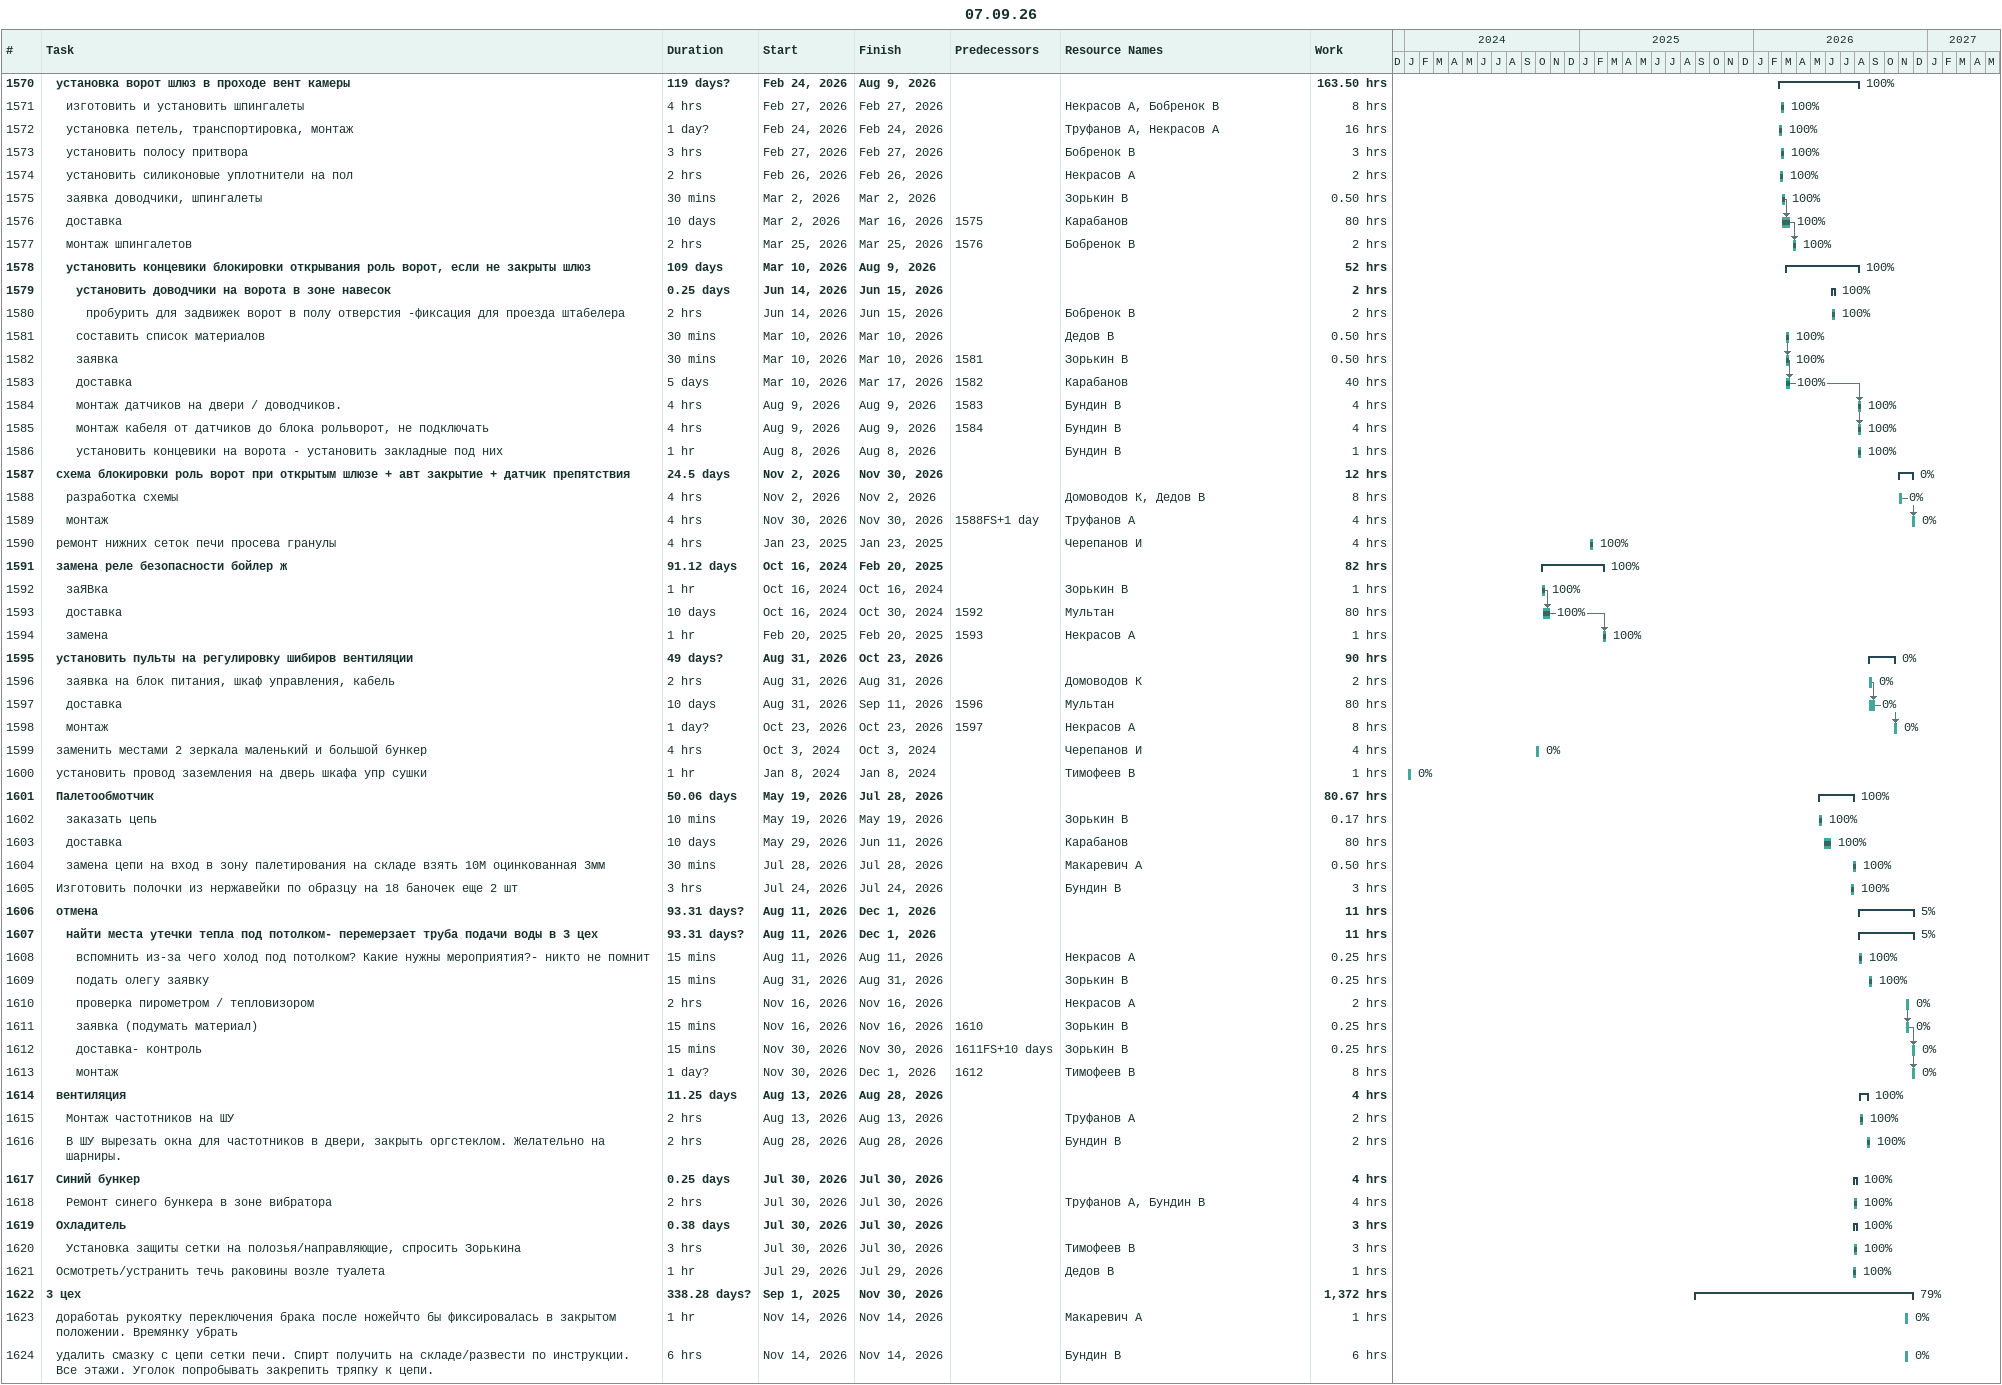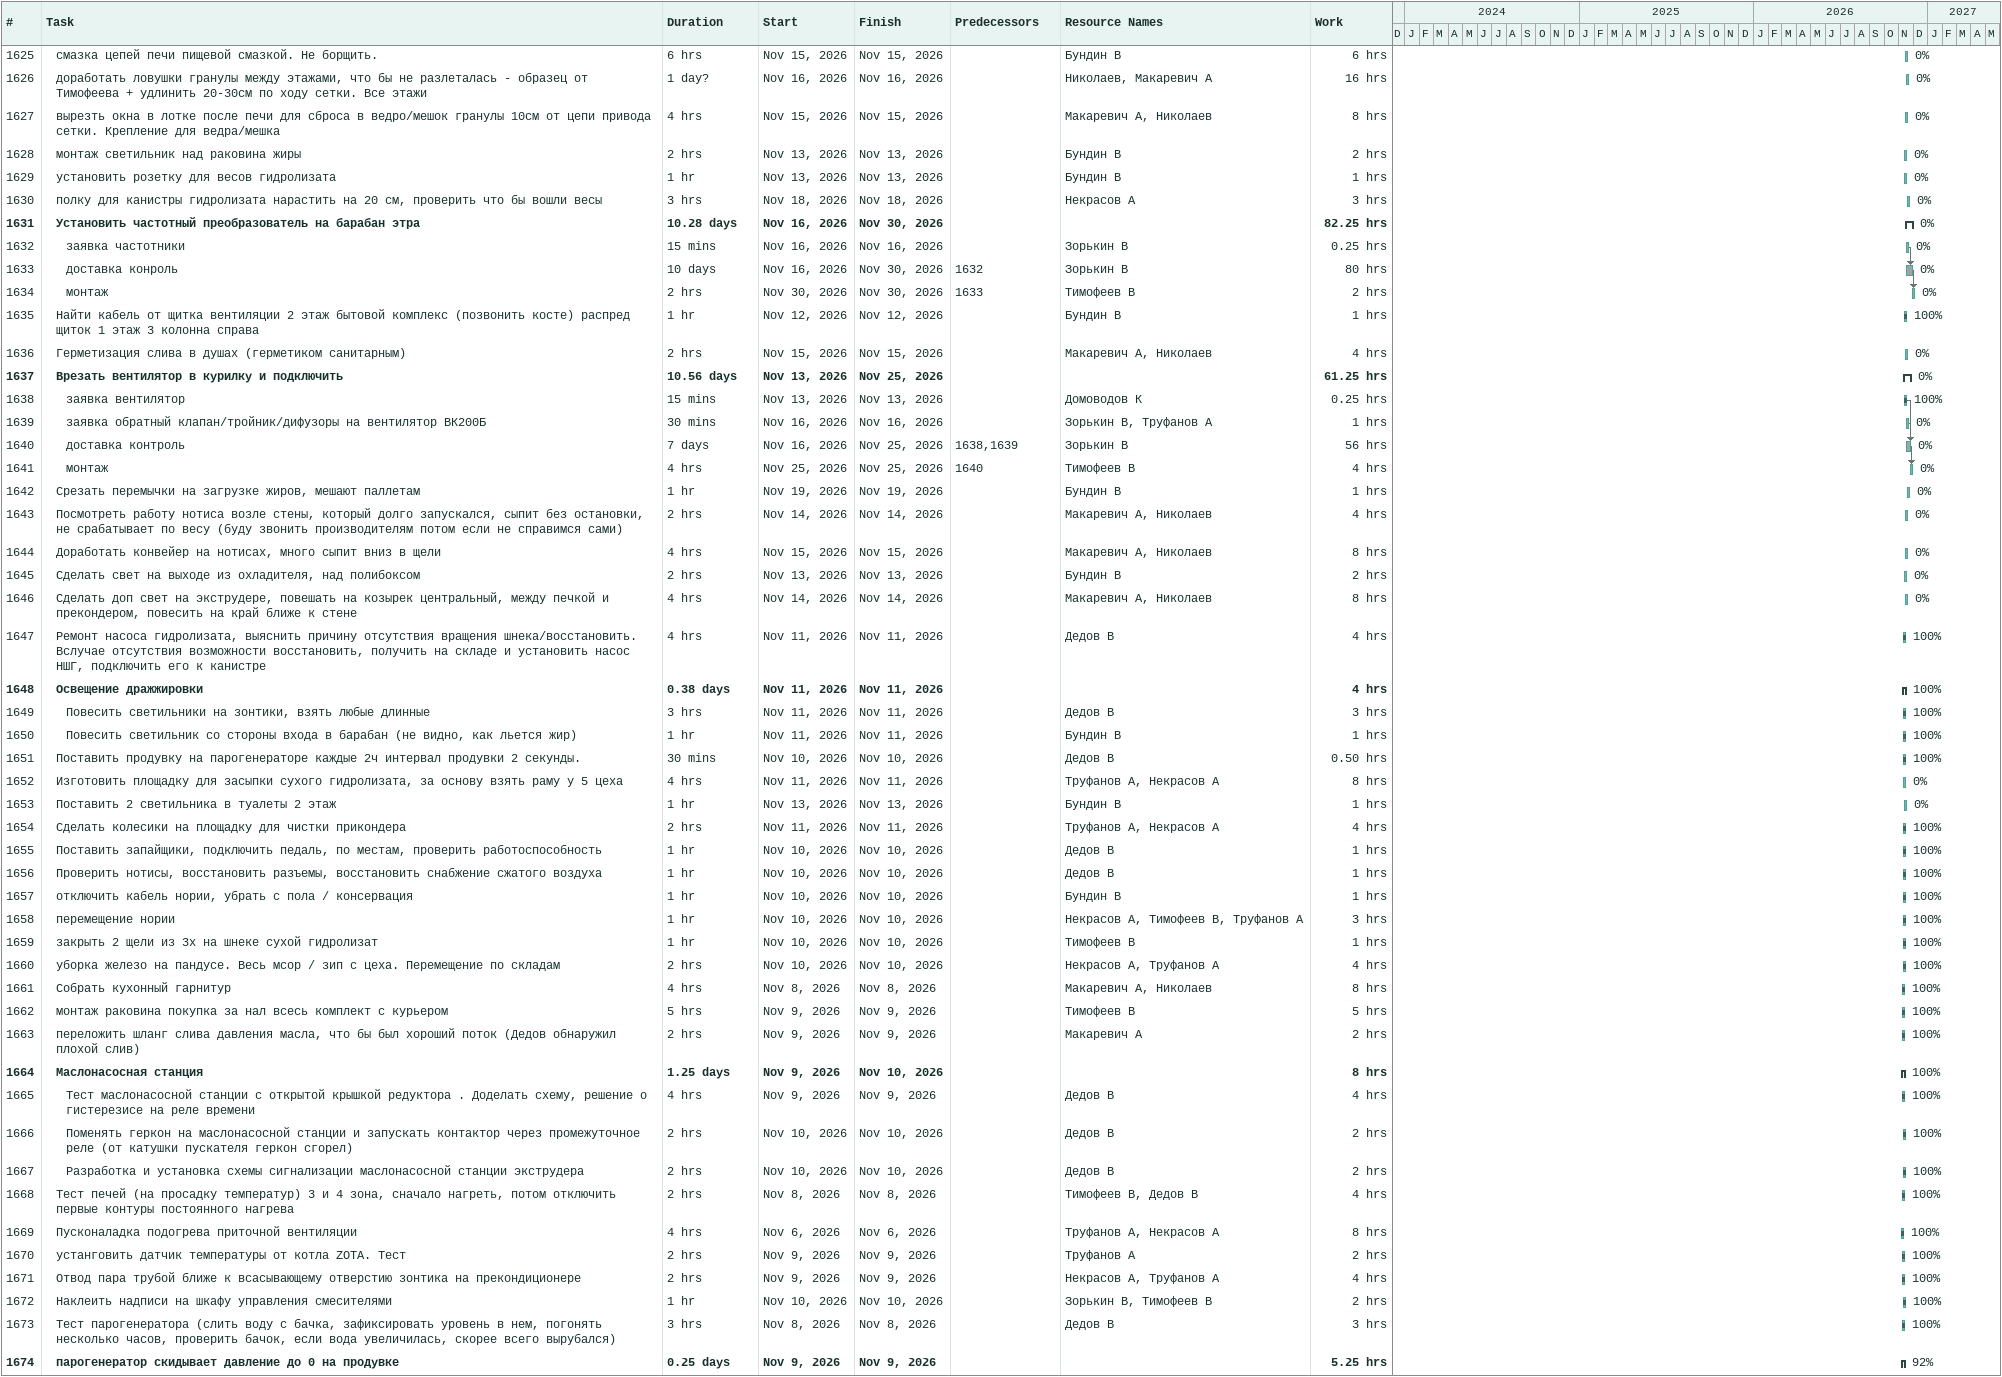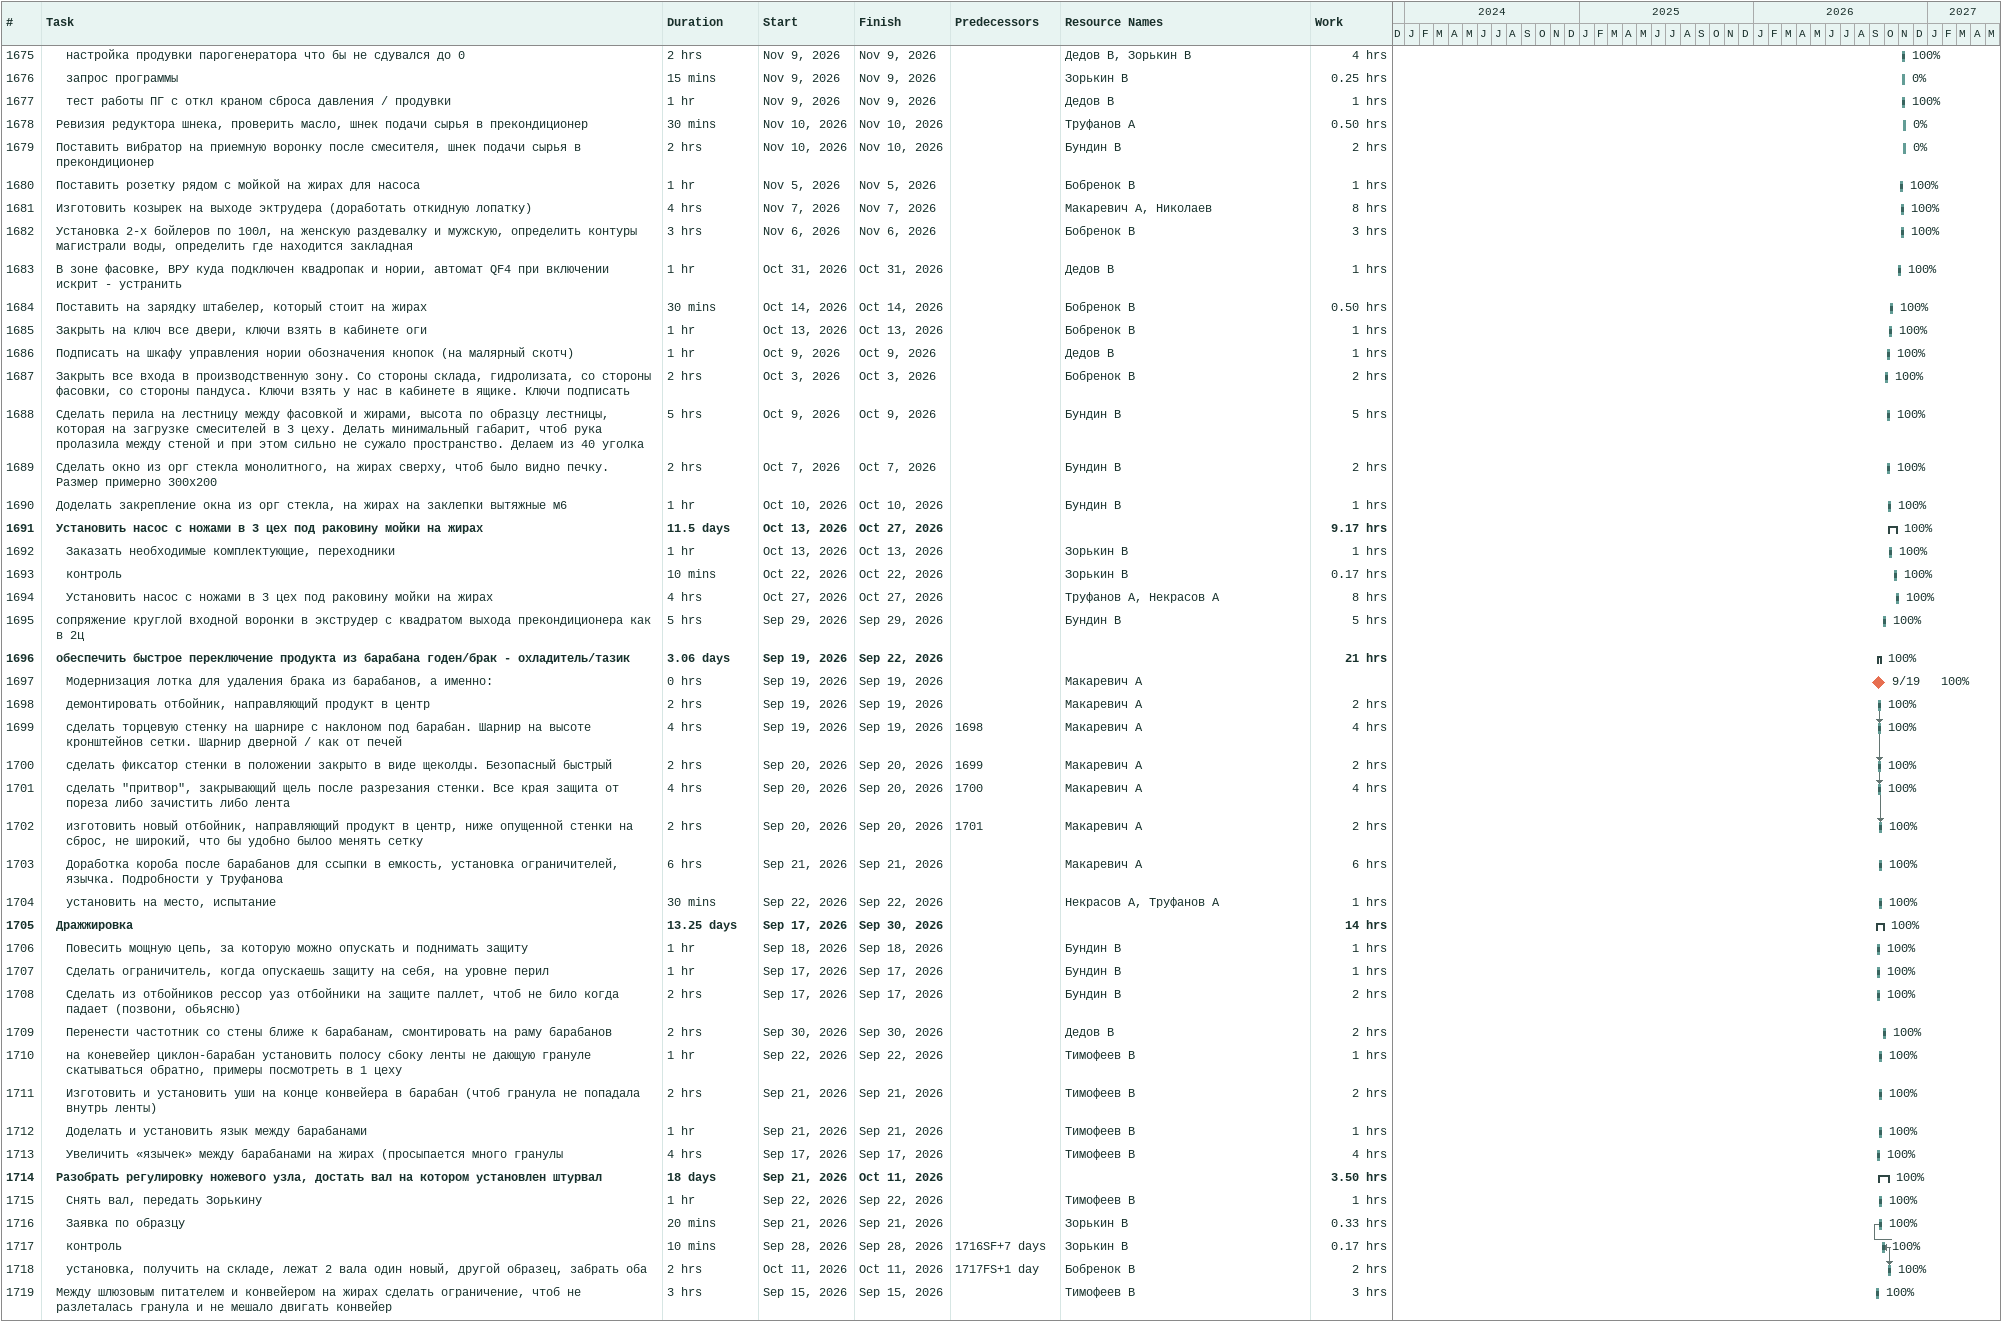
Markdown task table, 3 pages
07.09.26

| ID | Level | Task | Duration | Start | Finish | Predecessors | Resources | % complete | Work (h) |
|---|---|---|---|---|---|---|---|---|---|
| 1570 | 2 | **установка ворот шлюз в проходе вент камеры** | 119d? | 2026-02-24 | 2026-08-09 |  |  | 100 | 163.50 |
| 1571 | 3 | изготовить и установить шпингалеты | 4h | 2026-02-27 | 2026-02-27 |  | Некрасов А, Бобренок В | 100 | 8 |
| 1572 | 3 | установка петель, транспортировка, монтаж | 1d? | 2026-02-24 | 2026-02-24 |  | Труфанов А, Некрасов А | 100 | 16 |
| 1573 | 3 | установить полосу притвора | 3h | 2026-02-27 | 2026-02-27 |  | Бобренок В | 100 | 3 |
| 1574 | 3 | установить силиконовые уплотнители на пол | 2h | 2026-02-26 | 2026-02-26 |  | Некрасов А | 100 | 2 |
| 1575 | 3 | заявка доводчики, шпингалеты | 30min | 2026-03-02 | 2026-03-02 |  | Зорькин В | 100 | 0.50 |
| 1576 | 3 | доставка | 10d | 2026-03-02 | 2026-03-16 | 1575 | Карабанов | 100 | 80 |
| 1577 | 3 | монтаж шпингалетов | 2h | 2026-03-25 | 2026-03-25 | 1576 | Бобренок В | 100 | 2 |
| 1578 | 3 | **установить концевики блокировки открывания роль ворот, если не закрыты шлюз** | 109d | 2026-03-10 | 2026-08-09 |  |  | 100 | 52 |
| 1579 | 4 | **установить доводчики на ворота в зоне навесок** | 0.25d | 2026-06-14 | 2026-06-15 |  |  | 100 | 2 |
| 1580 | 5 | пробурить для задвижек ворот в полу отверстия -фиксация для проезда штабелера | 2h | 2026-06-14 | 2026-06-15 |  | Бобренок В | 100 | 2 |
| 1581 | 4 | составить список материалов | 30min | 2026-03-10 | 2026-03-10 |  | Дедов В | 100 | 0.50 |
| 1582 | 4 | заявка | 30min | 2026-03-10 | 2026-03-10 | 1581 | Зорькин В | 100 | 0.50 |
| 1583 | 4 | доставка | 5d | 2026-03-10 | 2026-03-17 | 1582 | Карабанов | 100 | 40 |
| 1584 | 4 | монтаж датчиков на двери / доводчиков. | 4h | 2026-08-09 | 2026-08-09 | 1583 | Бундин В | 100 | 4 |
| 1585 | 4 | монтаж кабеля от датчиков до блока рольворот, не подключать | 4h | 2026-08-09 | 2026-08-09 | 1584 | Бундин В | 100 | 4 |
| 1586 | 4 | установить концевики на ворота - установить закладные под них | 1h | 2026-08-08 | 2026-08-08 |  | Бундин В | 100 | 1 |
| 1587 | 2 | **схема блокировки роль ворот при открытым шлюзе + авт закрытие + датчик препятствия** | 24.5d | 2026-11-02 | 2026-11-30 |  |  | 0 | 12 |
| 1588 | 3 | разработка схемы | 4h | 2026-11-02 | 2026-11-02 |  | Домоводов К, Дедов В | 0 | 8 |
| 1589 | 3 | монтаж | 4h | 2026-11-30 | 2026-11-30 | 1588FS+1d | Труфанов А | 0 | 4 |
| 1590 | 2 | ремонт нижних сеток печи просева гранулы | 4h | 2025-01-23 | 2025-01-23 |  | Черепанов И | 100 | 4 |
| 1591 | 2 | **замена реле безопасности бойлер ж** | 91.12d | 2024-10-16 | 2025-02-20 |  |  | 100 | 82 |
| 1592 | 3 | заЯВка | 1h | 2024-10-16 | 2024-10-16 |  | Зорькин В | 100 | 1 |
| 1593 | 3 | доставка | 10d | 2024-10-16 | 2024-10-30 | 1592 | Мультан | 100 | 80 |
| 1594 | 3 | замена | 1h | 2025-02-20 | 2025-02-20 | 1593 | Некрасов А | 100 | 1 |
| 1595 | 2 | **установить пульты на регулировку шибиров вентиляции** | 49d? | 2026-08-31 | 2026-10-23 |  |  | 0 | 90 |
| 1596 | 3 | заявка на блок питания, шкаф управления, кабель | 2h | 2026-08-31 | 2026-08-31 |  | Домоводов К | 0 | 2 |
| 1597 | 3 | доставка | 10d | 2026-08-31 | 2026-09-11 | 1596 | Мультан | 0 | 80 |
| 1598 | 3 | монтаж | 1d? | 2026-10-23 | 2026-10-23 | 1597 | Некрасов А | 0 | 8 |
| 1599 | 2 | заменить местами 2 зеркала маленький и большой бункер | 4h | 2024-10-03 | 2024-10-03 |  | Черепанов И | 0 | 4 |
| 1600 | 2 | установить провод заземления на дверь шкафа упр сушки | 1h | 2024-01-08 | 2024-01-08 |  | Тимофеев В | 0 | 1 |
| 1601 | 2 | **Палетообмотчик** | 50.06d | 2026-05-19 | 2026-07-28 |  |  | 100 | 80.67 |
| 1602 | 3 | заказать цепь | 10min | 2026-05-19 | 2026-05-19 |  | Зорькин В | 100 | 0.17 |
| 1603 | 3 | доставка | 10d | 2026-05-29 | 2026-06-11 |  | Карабанов | 100 | 80 |
| 1604 | 3 | замена цепи на вход в зону палетирования на складе взять 10М оцинкованная 3мм | 30min | 2026-07-28 | 2026-07-28 |  | Макаревич А | 100 | 0.50 |
| 1605 | 2 | Изготовить полочки из нержавейки по образцу на 18 баночек еще 2 шт | 3h | 2026-07-24 | 2026-07-24 |  | Бундин В | 100 | 3 |
| 1606 | 2 | **отмена** | 93.31d? | 2026-08-11 | 2026-12-01 |  |  | 5 | 11 |
| 1607 | 3 | **найти места утечки тепла под потолком- перемерзает труба подачи воды в 3 цех** | 93.31d? | 2026-08-11 | 2026-12-01 |  |  | 5 | 11 |
| 1608 | 4 | вспомнить из-за чего холод под потолком? Какие нужны мероприятия?- никто не помнит | 15min | 2026-08-11 | 2026-08-11 |  | Некрасов А | 100 | 0.25 |
| 1609 | 4 | подать олегу заявку | 15min | 2026-08-31 | 2026-08-31 |  | Зорькин В | 100 | 0.25 |
| 1610 | 4 | проверка пирометром / тепловизором | 2h | 2026-11-16 | 2026-11-16 |  | Некрасов А | 0 | 2 |
| 1611 | 4 | заявка (подумать материал) | 15min | 2026-11-16 | 2026-11-16 | 1610 | Зорькин В | 0 | 0.25 |
| 1612 | 4 | доставка- контроль | 15min | 2026-11-30 | 2026-11-30 | 1611FS+10d | Зорькин В | 0 | 0.25 |
| 1613 | 4 | монтаж | 1d? | 2026-11-30 | 2026-12-01 | 1612 | Тимофеев В | 0 | 8 |
| 1614 | 2 | **вентиляция** | 11.25d | 2026-08-13 | 2026-08-28 |  |  | 100 | 4 |
| 1615 | 3 | Монтаж частотников на ШУ | 2h | 2026-08-13 | 2026-08-13 |  | Труфанов А | 100 | 2 |
| 1616 | 3 | В ШУ вырезать окна для частотников в двери, закрыть оргстеклом. Желательно на шарниры. | 2h | 2026-08-28 | 2026-08-28 |  | Бундин В | 100 | 2 |
| 1617 | 2 | **Синий бункер** | 0.25d | 2026-07-30 | 2026-07-30 |  |  | 100 | 4 |
| 1618 | 3 | Ремонт синего бункера в зоне вибратора | 2h | 2026-07-30 | 2026-07-30 |  | Труфанов А, Бундин В | 100 | 4 |
| 1619 | 2 | **Охладитель** | 0.38d | 2026-07-30 | 2026-07-30 |  |  | 100 | 3 |
| 1620 | 3 | Установка защиты сетки на полозья/направляющие, спросить Зорькина | 3h | 2026-07-30 | 2026-07-30 |  | Тимофеев В | 100 | 3 |
| 1621 | 2 | Осмотреть/устранить течь раковины возле туалета | 1h | 2026-07-29 | 2026-07-29 |  | Дедов В | 100 | 1 |
| 1622 | 1 | **3 цех** | 338.28d? | 2025-09-01 | 2026-11-30 |  |  | 79 | 1372 |
| 1623 | 2 | доработаь рукоятку переключения брака после ножейчто бы фиксировалась в закрытом положении. Времянку убрать | 1h | 2026-11-14 | 2026-11-14 |  | Макаревич А | 0 | 1 |
| 1624 | 2 | удалить смазку с цепи сетки печи. Спирт получить на складе/развести по инструкции. Все этажи. Уголок попробывать закрепить тряпку к цепи. | 6h | 2026-11-14 | 2026-11-14 |  | Бундин В | 0 | 6 |
| 1625 | 2 | смазка цепей печи пищевой смазкой. Не борщить. | 6h | 2026-11-15 | 2026-11-15 |  | Бундин В | 0 | 6 |
| 1626 | 2 | доработать ловушки гранулы между этажами, что бы не разлеталась - образец от Тимофеева + удлинить 20-30см по ходу сетки. Все этажи | 1d? | 2026-11-16 | 2026-11-16 |  | Николаев, Макаревич А | 0 | 16 |
| 1627 | 2 | вырезть окна в лотке после печи для сброса в ведро/мешок гранулы 10см от цепи привода сетки. Крепление для ведра/мешка | 4h | 2026-11-15 | 2026-11-15 |  | Макаревич А, Николаев | 0 | 8 |
| 1628 | 2 | монтаж светильник над раковина жиры | 2h | 2026-11-13 | 2026-11-13 |  | Бундин В | 0 | 2 |
| 1629 | 2 | установить розетку для весов гидролизата | 1h | 2026-11-13 | 2026-11-13 |  | Бундин В | 0 | 1 |
| 1630 | 2 | полку для канистры гидролизата нарастить на 20 см, проверить что бы вошли весы | 3h | 2026-11-18 | 2026-11-18 |  | Некрасов А | 0 | 3 |
| 1631 | 2 | **Установить частотный преобразователь на барабан этра** | 10.28d | 2026-11-16 | 2026-11-30 |  |  | 0 | 82.25 |
| 1632 | 3 | заявка частотники | 15min | 2026-11-16 | 2026-11-16 |  | Зорькин В | 0 | 0.25 |
| 1633 | 3 | доставка конроль | 10d | 2026-11-16 | 2026-11-30 | 1632 | Зорькин В | 0 | 80 |
| 1634 | 3 | монтаж | 2h | 2026-11-30 | 2026-11-30 | 1633 | Тимофеев В | 0 | 2 |
| 1635 | 2 | Найти кабель от щитка вентиляции 2 этаж бытовой комплекс (позвонить косте) распред щиток 1 этаж 3 колонна справа | 1h | 2026-11-12 | 2026-11-12 |  | Бундин В | 100 | 1 |
| 1636 | 2 | Герметизация слива в душах (герметиком санитарным) | 2h | 2026-11-15 | 2026-11-15 |  | Макаревич А, Николаев | 0 | 4 |
| 1637 | 2 | **Врезать вентилятор в курилку и подключить** | 10.56d | 2026-11-13 | 2026-11-25 |  |  | 0 | 61.25 |
| 1638 | 3 | заявка вентилятор | 15min | 2026-11-13 | 2026-11-13 |  | Домоводов К | 100 | 0.25 |
| 1639 | 3 | заявка обратный клапан/тройник/дифузоры на вентилятор ВК200Б | 30min | 2026-11-16 | 2026-11-16 |  | Зорькин В, Труфанов А | 0 | 1 |
| 1640 | 3 | доставка контроль | 7d | 2026-11-16 | 2026-11-25 | 1638, 1639 | Зорькин В | 0 | 56 |
| 1641 | 3 | монтаж | 4h | 2026-11-25 | 2026-11-25 | 1640 | Тимофеев В | 0 | 4 |
| 1642 | 2 | Срезать перемычки на загрузке жиров, мешают паллетам | 1h | 2026-11-19 | 2026-11-19 |  | Бундин В | 0 | 1 |
| 1643 | 2 | Посмотреть работу нотиса возле стены, который долго запускался, сыпит без остановки, не срабатывает по весу (буду звонить производителям потом если не справимся сами) | 2h | 2026-11-14 | 2026-11-14 |  | Макаревич А, Николаев | 0 | 4 |
| 1644 | 2 | Доработать конвейер на нотисах, много сыпит вниз в щели | 4h | 2026-11-15 | 2026-11-15 |  | Макаревич А, Николаев | 0 | 8 |
| 1645 | 2 | Сделать свет на выходе из охладителя, над полибоксом | 2h | 2026-11-13 | 2026-11-13 |  | Бундин В | 0 | 2 |
| 1646 | 2 | Сделать доп свет на экструдере, повешать на козырек центральный, между печкой и прекондером, повесить на край ближе к стене | 4h | 2026-11-14 | 2026-11-14 |  | Макаревич А, Николаев | 0 | 8 |
| 1647 | 2 | Ремонт насоса гидролизата, выяснить причину отсутствия вращения шнека/восстановить. Вслучае отсутствия возможности восстановить, получить на складе и установить насос НШГ, подключить его к канистре | 4h | 2026-11-11 | 2026-11-11 |  | Дедов В | 100 | 4 |
| 1648 | 2 | **Освещение дражжировки** | 0.38d | 2026-11-11 | 2026-11-11 |  |  | 100 | 4 |
| 1649 | 3 | Повесить светильники на зонтики, взять любые длинные | 3h | 2026-11-11 | 2026-11-11 |  | Дедов В | 100 | 3 |
| 1650 | 3 | Повесить светильник со стороны входа в барабан (не видно, как льется жир) | 1h | 2026-11-11 | 2026-11-11 |  | Бундин В | 100 | 1 |
| 1651 | 2 | Поставить продувку на парогенераторе каждые 2ч интервал продувки 2 секунды. | 30min | 2026-11-10 | 2026-11-10 |  | Дедов В | 100 | 0.50 |
| 1652 | 2 | Изготовить площадку для засыпки сухого гидролизата, за основу взять раму у 5 цеха | 4h | 2026-11-11 | 2026-11-11 |  | Труфанов А, Некрасов А | 0 | 8 |
| 1653 | 2 | Поставить 2 светильника в туалеты 2 этаж | 1h | 2026-11-13 | 2026-11-13 |  | Бундин В | 0 | 1 |
| 1654 | 2 | Сделать колесики на площадку для чистки прикондера | 2h | 2026-11-11 | 2026-11-11 |  | Труфанов А, Некрасов А | 100 | 4 |
| 1655 | 2 | Поставить запайщики, подключить педаль, по местам, проверить работоспособность | 1h | 2026-11-10 | 2026-11-10 |  | Дедов В | 100 | 1 |
| 1656 | 2 | Проверить нотисы, восстановить разъемы, восстановить снабжение сжатого воздуха | 1h | 2026-11-10 | 2026-11-10 |  | Дедов В | 100 | 1 |
| 1657 | 2 | отключить кабель нории, убрать с пола / консервация | 1h | 2026-11-10 | 2026-11-10 |  | Бундин В | 100 | 1 |
| 1658 | 2 | перемещение нории | 1h | 2026-11-10 | 2026-11-10 |  | Некрасов А, Тимофеев В, Труфанов А | 100 | 3 |
| 1659 | 2 | закрыть 2 щели из 3х на шнеке сухой гидролизат | 1h | 2026-11-10 | 2026-11-10 |  | Тимофеев В | 100 | 1 |
| 1660 | 2 | уборка железо на пандусе. Весь мсор / зип с цеха. Перемещение по складам | 2h | 2026-11-10 | 2026-11-10 |  | Некрасов А, Труфанов А | 100 | 4 |
| 1661 | 2 | Собрать кухонный гарнитур | 4h | 2026-11-08 | 2026-11-08 |  | Макаревич А, Николаев | 100 | 8 |
| 1662 | 2 | монтаж раковина покупка за нал всесь комплект с курьером | 5h | 2026-11-09 | 2026-11-09 |  | Тимофеев В | 100 | 5 |
| 1663 | 2 | переложить шланг слива давления масла, что бы был хороший поток (Дедов обнаружил плохой слив) | 2h | 2026-11-09 | 2026-11-09 |  | Макаревич А | 100 | 2 |
| 1664 | 2 | **Маслонасосная станция** | 1.25d | 2026-11-09 | 2026-11-10 |  |  | 100 | 8 |
| 1665 | 3 | Тест маслонасосной станции с открытой крышкой редуктора . Доделать схему, решение о гистерезисе на реле времени | 4h | 2026-11-09 | 2026-11-09 |  | Дедов В | 100 | 4 |
| 1666 | 3 | Поменять геркон на маслонасосной станции и запускать контактор через промежуточное реле (от катушки пускателя геркон сгорел) | 2h | 2026-11-10 | 2026-11-10 |  | Дедов В | 100 | 2 |
| 1667 | 3 | Разработка и установка схемы сигнализации маслонасосной станции экструдера | 2h | 2026-11-10 | 2026-11-10 |  | Дедов В | 100 | 2 |
| 1668 | 2 | Тест печей (на просадку температур) 3 и 4 зона, сначало нагреть, потом отключить первые контуры постоянного нагрева | 2h | 2026-11-08 | 2026-11-08 |  | Тимофеев В, Дедов В | 100 | 4 |
| 1669 | 2 | Пусконаладка подогрева приточной вентиляции | 4h | 2026-11-06 | 2026-11-06 |  | Труфанов А, Некрасов А | 100 | 8 |
| 1670 | 2 | устанговить датчик температуры от котла ZOTA. Тест | 2h | 2026-11-09 | 2026-11-09 |  | Труфанов А | 100 | 2 |
| 1671 | 2 | Отвод пара трубой ближе к всасывающему отверстию зонтика на прекондиционере | 2h | 2026-11-09 | 2026-11-09 |  | Некрасов А, Труфанов А | 100 | 4 |
| 1672 | 2 | Наклеить надписи на шкафу управления смесителями | 1h | 2026-11-10 | 2026-11-10 |  | Зорькин В, Тимофеев В | 100 | 2 |
| 1673 | 2 | Тест парогенератора (слить воду с бачка, зафиксировать уровень в нем, погонять несколько часов, проверить бачок, если вода увеличилась, скорее всего вырубался) | 3h | 2026-11-08 | 2026-11-08 |  | Дедов В | 100 | 3 |
| 1674 | 2 | **парогенератор скидывает давление до 0 на продувке** | 0.25d | 2026-11-09 | 2026-11-09 |  |  | 92 | 5.25 |
| 1675 | 3 | настройка продувки парогенератора что бы не сдувался до 0 | 2h | 2026-11-09 | 2026-11-09 |  | Дедов В, Зорькин В | 100 | 4 |
| 1676 | 3 | запрос программы | 15min | 2026-11-09 | 2026-11-09 |  | Зорькин В | 0 | 0.25 |
| 1677 | 3 | тест работы ПГ с откл краном сброса давления / продувки | 1h | 2026-11-09 | 2026-11-09 |  | Дедов В | 100 | 1 |
| 1678 | 2 | Ревизия редуктора шнека, проверить масло, шнек подачи сырья в прекондиционер | 30min | 2026-11-10 | 2026-11-10 |  | Труфанов А | 0 | 0.50 |
| 1679 | 2 | Поставить вибратор на приемную воронку после смесителя, шнек подачи сырья в прекондиционер | 2h | 2026-11-10 | 2026-11-10 |  | Бундин В | 0 | 2 |
| 1680 | 2 | Поставить розетку рядом с мойкой на жирах для насоса | 1h | 2026-11-05 | 2026-11-05 |  | Бобренок В | 100 | 1 |
| 1681 | 2 | Изготовить козырек на выходе эктрудера (доработать откидную лопатку) | 4h | 2026-11-07 | 2026-11-07 |  | Макаревич А, Николаев | 100 | 8 |
| 1682 | 2 | Установка 2-х бойлеров по 100л, на женскую раздевалку и мужскую, определить контуры магистрали воды, определить где находится закладная | 3h | 2026-11-06 | 2026-11-06 |  | Бобренок В | 100 | 3 |
| 1683 | 2 | В зоне фасовке, ВРУ куда подключен квадропак и нории, автомат QF4 при включении искрит - устранить | 1h | 2026-10-31 | 2026-10-31 |  | Дедов В | 100 | 1 |
| 1684 | 2 | Поставить на зарядку штабелер, который стоит на жирах | 30min | 2026-10-14 | 2026-10-14 |  | Бобренок В | 100 | 0.50 |
| 1685 | 2 | Закрыть на ключ все двери, ключи взять в кабинете оги | 1h | 2026-10-13 | 2026-10-13 |  | Бобренок В | 100 | 1 |
| 1686 | 2 | Подписать на шкафу управления нории обозначения кнопок (на малярный скотч) | 1h | 2026-10-09 | 2026-10-09 |  | Дедов В | 100 | 1 |
| 1687 | 2 | Закрыть все входа в производственную зону. Со стороны склада, гидролизата, со стороны фасовки, со стороны пандуса. Ключи взять у нас в кабинете в ящике. Ключи подписать | 2h | 2026-10-03 | 2026-10-03 |  | Бобренок В | 100 | 2 |
| 1688 | 2 | Сделать перила на лестницу между фасовкой и жирами, высота по образцу лестницы, которая на загрузке смесителей в 3 цеху. Делать минимальный габарит, чтоб рука пролазила между стеной и при этом сильно не сужало пространство. Делаем из 40 уголка | 5h | 2026-10-09 | 2026-10-09 |  | Бундин В | 100 | 5 |
| 1689 | 2 | Сделать окно из орг стекла монолитного, на жирах сверху, чтоб было видно печку. Размер примерно 300х200 | 2h | 2026-10-07 | 2026-10-07 |  | Бундин В | 100 | 2 |
| 1690 | 2 | Доделать закрепление окна из орг стекла, на жирах на заклепки вытяжные м6 | 1h | 2026-10-10 | 2026-10-10 |  | Бундин В | 100 | 1 |
| 1691 | 2 | **Установить насос с ножами в 3 цех под раковину мойки на жирах** | 11.5d | 2026-10-13 | 2026-10-27 |  |  | 100 | 9.17 |
| 1692 | 3 | Заказать необходимые комплектующие, переходники | 1h | 2026-10-13 | 2026-10-13 |  | Зорькин В | 100 | 1 |
| 1693 | 3 | контроль | 10min | 2026-10-22 | 2026-10-22 |  | Зорькин В | 100 | 0.17 |
| 1694 | 3 | Установить насос с ножами в 3 цех под раковину мойки на жирах | 4h | 2026-10-27 | 2026-10-27 |  | Труфанов А, Некрасов А | 100 | 8 |
| 1695 | 2 | сопряжение круглой входной воронки в экструдер с квадратом выхода прекондиционера как в 2ц | 5h | 2026-09-29 | 2026-09-29 |  | Бундин В | 100 | 5 |
| 1696 | 2 | **обеспечить быстрое переключение продукта из барабана годен/брак - охладитель/тазик** | 3.06d | 2026-09-19 | 2026-09-22 |  |  | 100 | 21 |
| 1697 | 3 | Модернизация лотка для удаления брака из барабанов, а именно: | 0h | 2026-09-19 | 2026-09-19 |  | Макаревич А | 100 |  |
| 1698 | 3 | демонтировать отбойник, направляющий продукт в центр | 2h | 2026-09-19 | 2026-09-19 |  | Макаревич А | 100 | 2 |
| 1699 | 3 | сделать торцевую стенку на шарнире с наклоном под барабан. Шарнир на высоте кронштейнов сетки. Шарнир дверной / как от печей | 4h | 2026-09-19 | 2026-09-19 | 1698 | Макаревич А | 100 | 4 |
| 1700 | 3 | сделать фиксатор стенки в положении закрыто в виде щеколды. Безопасный быстрый | 2h | 2026-09-20 | 2026-09-20 | 1699 | Макаревич А | 100 | 2 |
| 1701 | 3 | сделать "притвор", закрывающий щель после разрезания стенки. Все края защита от пореза либо зачистить либо лента | 4h | 2026-09-20 | 2026-09-20 | 1700 | Макаревич А | 100 | 4 |
| 1702 | 3 | изготовить новый отбойник, направляющий продукт в центр, ниже опущенной стенки на сброс, не широкий, что бы удобно былоо менять сетку | 2h | 2026-09-20 | 2026-09-20 | 1701 | Макаревич А | 100 | 2 |
| 1703 | 3 | Доработка короба после барабанов для ссыпки в емкость, установка ограничителей, язычка. Подробности у Труфанова | 6h | 2026-09-21 | 2026-09-21 |  | Макаревич А | 100 | 6 |
| 1704 | 3 | установить на место, испытание | 30min | 2026-09-22 | 2026-09-22 |  | Некрасов А, Труфанов А | 100 | 1 |
| 1705 | 2 | **Дражжировка** | 13.25d | 2026-09-17 | 2026-09-30 |  |  | 100 | 14 |
| 1706 | 3 | Повесить мощную цепь, за которую можно опускать и поднимать защиту | 1h | 2026-09-18 | 2026-09-18 |  | Бундин В | 100 | 1 |
| 1707 | 3 | Сделать ограничитель, когда опускаешь защиту на себя, на уровне перил | 1h | 2026-09-17 | 2026-09-17 |  | Бундин В | 100 | 1 |
| 1708 | 3 | Сделать из отбойников рессор уаз отбойники на защите паллет, чтоб не било когда падает (позвони, обьясню) | 2h | 2026-09-17 | 2026-09-17 |  | Бундин В | 100 | 2 |
| 1709 | 3 | Перенести частотник со стены ближе к барабанам, смонтировать на раму барабанов | 2h | 2026-09-30 | 2026-09-30 |  | Дедов В | 100 | 2 |
| 1710 | 3 | на коневейер циклон-барабан установить полосу сбоку ленты не дающую грануле скатываться обратно, примеры посмотреть в 1 цеху | 1h | 2026-09-22 | 2026-09-22 |  | Тимофеев В | 100 | 1 |
| 1711 | 3 | Изготовить и установить уши на конце конвейера в барабан (чтоб гранула не попадала внутрь ленты) | 2h | 2026-09-21 | 2026-09-21 |  | Тимофеев В | 100 | 2 |
| 1712 | 3 | Доделать и установить язык между барабанами | 1h | 2026-09-21 | 2026-09-21 |  | Тимофеев В | 100 | 1 |
| 1713 | 3 | Увеличить «язычек» между барабанами на жирах (просыпается много гранулы | 4h | 2026-09-17 | 2026-09-17 |  | Тимофеев В | 100 | 4 |
| 1714 | 2 | **Разобрать регулировку ножевого узла, достать вал на котором установлен штурвал** | 18d | 2026-09-21 | 2026-10-11 |  |  | 100 | 3.50 |
| 1715 | 3 | Снять вал, передать Зорькину | 1h | 2026-09-22 | 2026-09-22 |  | Тимофеев В | 100 | 1 |
| 1716 | 3 | Заявка по образцу | 20min | 2026-09-21 | 2026-09-21 |  | Зорькин В | 100 | 0.33 |
| 1717 | 3 | контроль | 10min | 2026-09-28 | 2026-09-28 | 1716SF+7d | Зорькин В | 100 | 0.17 |
| 1718 | 3 | установка, получить на складе, лежат 2 вала один новый, другой образец, забрать оба | 2h | 2026-10-11 | 2026-10-11 | 1717FS+1d | Бобренок В | 100 | 2 |
| 1719 | 2 | Между шлюзовым питателем и конвейером на жирах сделать ограничение, чтоб не разлеталась гранула и не мешало двигать конвейер | 3h | 2026-09-15 | 2026-09-15 |  | Тимофеев В | 100 | 3 |
